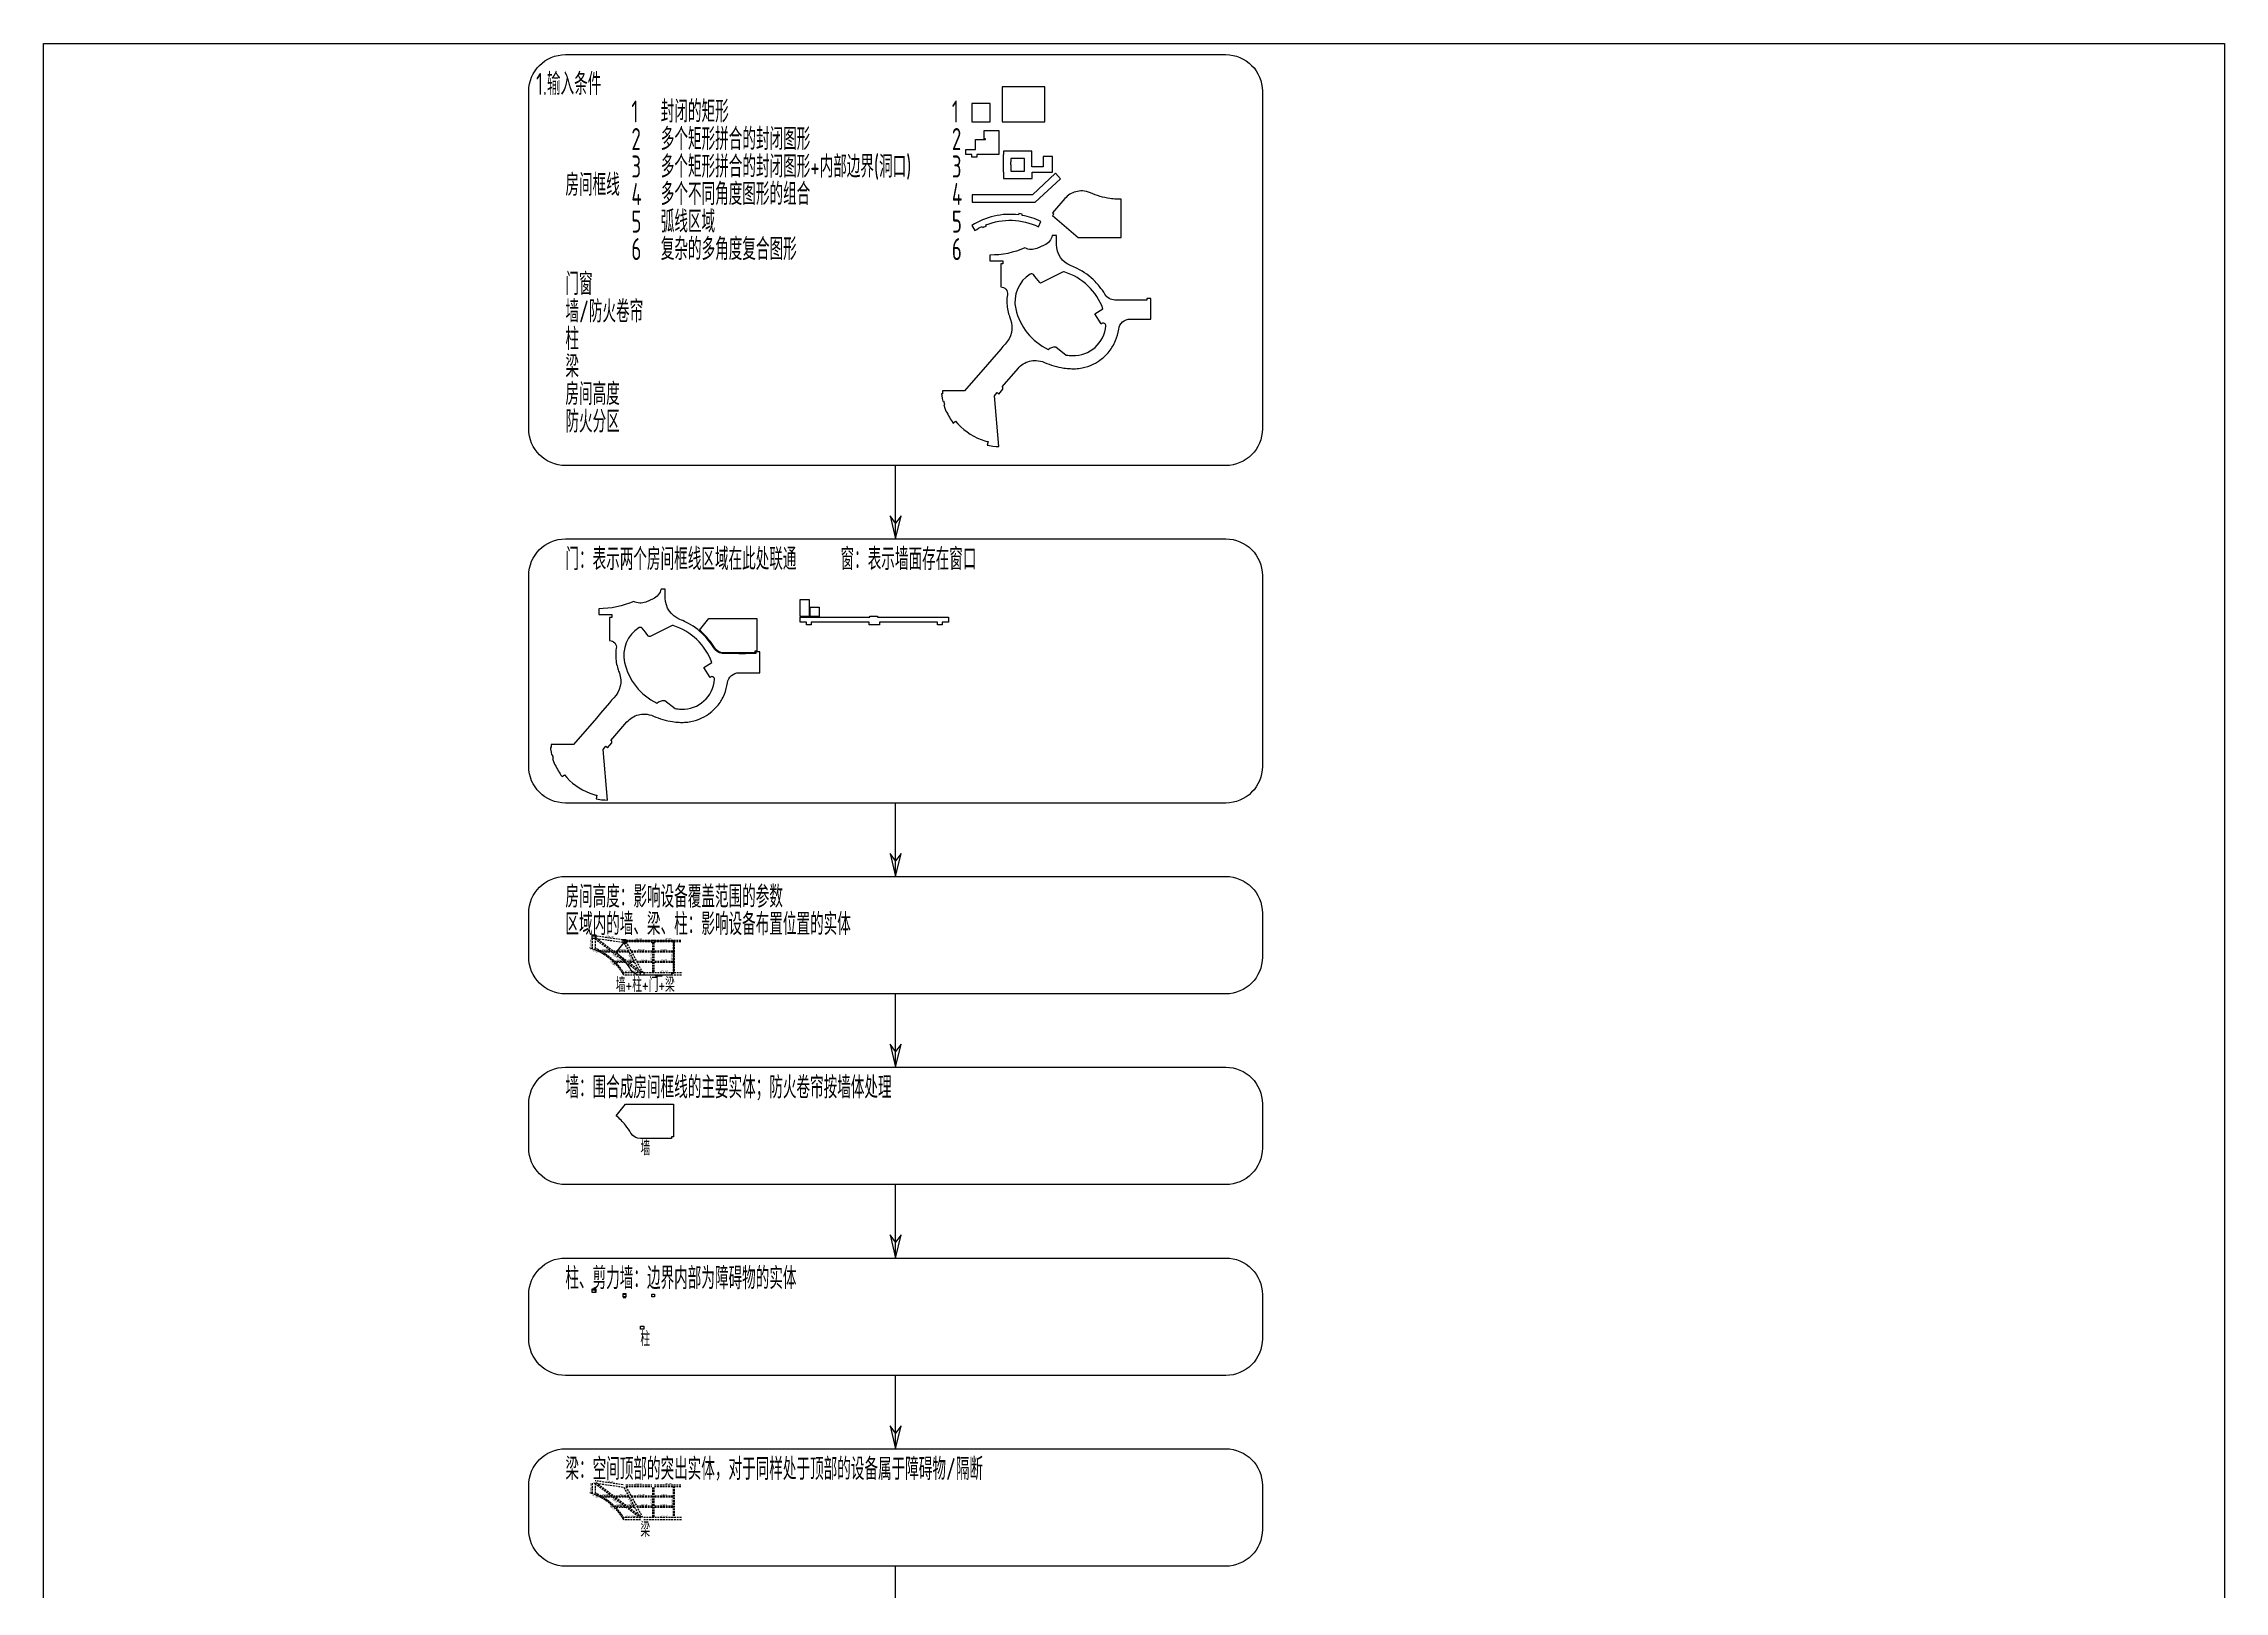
# Model space of a CAD drawing. Header units: millimetres. Extents: x 0 to 4164250, y 0 to 1261500.
# Drawn here: x 1289000 to 1883500, y 839638 to 1261500 of the extents above; entities that cross this region are included whole.
import ezdxf
from ezdxf.enums import TextEntityAlignment as Align

# ---------------------------------------------------------------- set-up
doc = ezdxf.new("R2010")
doc.units = ezdxf.units.MM
doc.header["$LTSCALE"] = 1000
doc.linetypes.add('__覆盖_S20-tplt_TEN25IN7$0$DASHED', pattern=[0.75, 0.5, -0.25])
for name, color, linetype in [('C-SHET-SHET', 144, 'Continuous'), ('E-UNIV-DIAG', 2, 'Continuous'), ('E-UNIV-NOTE', 6, 'Continuous'), ('S_BEAM', 4, '__覆盖_S20-tplt_TEN25IN7$0$DASHED'), ('S_BEAM_SECD', 142, '__覆盖_S20-tplt_TEN25IN7$0$DASHED'), ('S_BEAM_SECD_TEXT_HORZ', 9, 'Continuous'), ('S_BEAM_SECD_TEXT_VERT', 211, 'Continuous'), ('S_BEAM_TEXT_HORZ', 7, 'Continuous'), ('S_BEAM_TEXT_VERT', 41, 'Continuous'), ('房间框线', 30, 'Continuous'), ('柱子', 7, 'Continuous'), ('门窗框线', 114, 'Continuous')]:
    doc.layers.add(name, color=color, linetype=linetype)
doc.styles.add('__覆盖_S20-tplt_TEN25IN7$0$TH-STYLE1', font='Tssdeng.shx', dxfattribs={"width": 0.7, "bigfont": 'Tssdchn.shx'})
doc.styles.add('TH-STYLE3', font='tssdeng.shx', dxfattribs={"width": 0.65, "bigfont": 'tssdchn.shx'})

msp = doc.modelspace()

# ---------------------------------------------------------------- linework, layer by layer
at = {"layer": 'C-SHET-SHET'}
msp.add_lwpolyline([(1289000, 1261500), (1883500, 1261500), (1883500, 0), (1289000, 0)], close=True, dxfattribs=at)
at = {"layer": 'E-UNIV-DIAG', "color": 3}
for points in [[(1611250, 1146500), (1431250, 1146500, -0.414213562), (1421250, 1156500), (1421250, 1248500, -0.414213562), (1431250, 1258500), (1611250, 1258500, -0.414213562), (1621250, 1248500), (1621250, 1156500, -0.414213562)], [(1611250, 1054500), (1431250, 1054500, -0.414213562), (1421250, 1064500), (1421250, 1116500, -0.414213562), (1431250, 1126500), (1611250, 1126500, -0.414213562), (1621250, 1116500), (1621250, 1064500, -0.414213562)], [(1611250, 1002500), (1431250, 1002500, -0.414213562), (1421250, 1012500), (1421250, 1024500, -0.414213562), (1431250, 1034500), (1611250, 1034500, -0.414213562), (1621250, 1024500), (1621250, 1012500, -0.414213562)], [(1611250, 950500), (1431250, 950500, -0.414213562), (1421250, 960500), (1421250, 972500, -0.414213562), (1431250, 982500), (1611250, 982500, -0.414213562), (1621250, 972500), (1621250, 960500, -0.414213562)], [(1611250, 898500), (1431250, 898500, -0.414213562), (1421250, 908500), (1421250, 920500, -0.414213562), (1431250, 930500), (1611250, 930500, -0.414213562), (1621250, 920500), (1621250, 908500, -0.414213562)], [(1611250, 846500), (1431250, 846500, -0.414213562), (1421250, 856500), (1421250, 868500, -0.414213562), (1431250, 878500), (1611250, 878500, -0.414213562), (1621250, 868500), (1621250, 856500, -0.414213562)]]:
    msp.add_lwpolyline(points, format="xyb", close=True, dxfattribs=at)
at = {"layer": 'E-UNIV-DIAG'}
for points in [[(1521250, 1126500), (1521250, 1146500)], [(1521250, 1126500), (1522750, 1132776.24), (1521250, 1130776.24), (1519750, 1132776.24), (1521250, 1126500)], [(1521250, 1034500), (1521250, 1054500)], [(1521250, 1034500), (1522750, 1040776.24), (1521250, 1038776.24), (1519750, 1040776.24), (1521250, 1034500)], [(1521250, 982500), (1521250, 1002500)], [(1521250, 982500), (1522750, 988776.24), (1521250, 986776.24), (1519750, 988776.24), (1521250, 982500)], [(1521250, 930500), (1521250, 950500)], [(1521250, 930500), (1522750, 936776.24), (1521250, 934776.24), (1519750, 936776.24), (1521250, 930500)], [(1521250, 878500), (1521250, 898500)], [(1521250, 878500), (1522750, 884776.24), (1521250, 882776.24), (1519750, 884776.24), (1521250, 878500)], [(1521250, 826500), (1521250, 846500)]]:
    msp.add_lwpolyline(points, dxfattribs=at)
at = {"layer": 'S_BEAM'}
for p, q in [((1438550.12, 1017633.63), (1438550.12, 1014810.63)), ((1446950.19, 1016487.18), (1438925.25, 1017633.63)), ((1451700.18, 1008073.57), (1439080.92, 1017633.63)), ((1439350.13, 1017633.63), (1439350.12, 1014498.68)), ((1446950.19, 1017194.28), (1439400.12, 1018272.89)), ((1451953.38, 1008383.57), (1439400.12, 1017893.63)), ((1447399.71, 1017130.06), (1447750.19, 1017079.99)), ((1447750.19, 1017133.58, 0), (1454800.18, 1017133.58, 0)), ((1447750.19, 1016733.58, 0), (1454800.18, 1016733.58, 0)), ((1447750.19, 1016675.75), (1452260.44, 1008383.58)), ((1455500.18, 1017133.57, 0), (1462850.18, 1017133.57, 0)), ((1455500.18, 1016733.57, 0), (1462850.18, 1016733.57, 0)), ((1447198.91, 1016433.57), (1451700.18, 1008157.9)), ((1454950.18, 1016433.58, 0), (1454950.18, 1008233.57, 0)), ((1455350.18, 1016433.58, 0), (1455350.18, 1008233.57, 0)), ((1451700.18, 1008233.57), (1446800.68, 1008233.57)), ((1451700.18, 1007633.57), (1447163.46, 1007633.57)), ((1462850.18, 1008233.57), (1452600.18, 1008233.57)), ((1462850.18, 1007633.57), (1452600.18, 1007633.57)), ((1438550.12, 869133.63), (1438550.12, 866310.63)), ((1446950.19, 867987.18), (1438925.25, 869133.63)), ((1451700.18, 859573.57), (1439080.92, 869133.63)), ((1439350.13, 869133.63), (1439350.12, 865998.68)), ((1446950.19, 868694.28), (1439400.12, 869772.89)), ((1451953.38, 859883.57), (1439400.12, 869393.63)), ((1447750.19, 868633.58, 0), (1454800.18, 868633.58, 0)), ((1447750.19, 868233.58, 0), (1454800.18, 868233.58, 0)), ((1447750.19, 868175.75), (1452260.44, 859883.58)), ((1455500.18, 868633.57, 0), (1462850.18, 868633.57, 0)), ((1455500.18, 868233.57, 0), (1462850.18, 868233.57, 0)), ((1447198.91, 867933.57), (1451700.18, 859657.9)), ((1454950.18, 867933.58, 0), (1454950.18, 859733.57, 0)), ((1455350.18, 867933.58, 0), (1455350.18, 859733.57, 0)), ((1451700.18, 859733.57), (1446800.68, 859733.57)), ((1451700.18, 859133.57), (1447163.46, 859133.57)), ((1462850.18, 859733.57), (1452600.18, 859733.57)), ((1462850.18, 859133.57), (1452600.18, 859133.57))]:
    msp.add_line(p, q, dxfattribs=at)
at = {"layer": 'S_BEAM_SECD'}
for p, q in [((1460600.18, 1016733.57), (1460600.18, 1008233.57)), ((1460900.18, 1016733.57), (1460900.18, 1008233.57)), ((1443700.97, 1014133.58), (1440156.9, 1014133.58)), ((1444096.97, 1013833.58), (1440744.49, 1013833.58)), ((1447396.97, 1011333.58), (1444223.43, 1011333.58)), ((1448449.91, 1014133.58), (1444363.38, 1014133.58)), ((1447792.97, 1011033.58), (1444534.54, 1011033.58)), ((1448613.08, 1013833.58), (1444759.38, 1013833.58)), ((1449972.88, 1011333.58), (1448092.02, 1011333.58)), ((1450136.05, 1011033.58), (1448455.37, 1011033.58)), ((1454950.18, 1014133.58), (1449132.92, 1014133.58)), ((1454950.18, 1013833.58), (1449296.1, 1013833.58)), ((1454950.18, 1011333.58), (1450655.89, 1011333.58)), ((1454950.18, 1011033.58), (1450819.06, 1011033.58)), ((1460600.18, 1014133.58), (1455350.18, 1014133.58)), ((1460600.18, 1013833.58), (1455350.18, 1013833.58)), ((1460600.18, 1011333.58), (1455350.18, 1011333.58)), ((1460600.18, 1011033.58), (1455350.18, 1011033.58)), ((1460600.18, 868233.57), (1460600.18, 859733.57)), ((1460900.18, 868233.57), (1460900.18, 859733.57)), ((1443700.97, 865633.58), (1440156.9, 865633.58)), ((1444096.97, 865333.58), (1440744.49, 865333.58)), ((1447396.97, 862833.58), (1444223.43, 862833.58)), ((1448449.91, 865633.58), (1444363.38, 865633.58)), ((1447792.97, 862533.58), (1444534.54, 862533.58)), ((1448613.08, 865333.58), (1444759.38, 865333.58)), ((1449972.88, 862833.58), (1448092.02, 862833.58)), ((1450136.05, 862533.58), (1448455.37, 862533.58)), ((1454950.18, 865633.58), (1449132.92, 865633.58)), ((1454950.18, 865333.58), (1449296.1, 865333.58)), ((1454950.18, 862833.58), (1450655.89, 862833.58)), ((1454950.18, 862533.58), (1450819.06, 862533.58)), ((1460600.18, 865633.58), (1455350.18, 865633.58)), ((1460600.18, 865333.58), (1455350.18, 865333.58)), ((1460600.18, 862833.58), (1455350.18, 862833.58)), ((1460600.18, 862533.58), (1455350.18, 862533.58))]:
    msp.add_line(p, q, dxfattribs=at)
for centre, radius, start, end in [((1432976.28, 999362.8), 16421.99, 30.2411046, 72.6074502), ((1432992.01, 999374.81), 16806.01, 61.42392409, 67.76549417), ((1432992.01, 999374.81), 16706.01, 31.60574383, 59.93805764), ((1432976.28, 850862.8), 16421.99, 30.2411046, 72.6074502), ((1432992.01, 850874.81), 16806.01, 61.42392409, 67.76549417), ((1432992.01, 850874.81), 16706.01, 31.60574383, 59.93805764)]:
    msp.add_arc(centre, radius, start, end, dxfattribs=at)
at = {"layer": '房间框线'}
for points in [[(1561954.41, 1249759.03), (1550354.41, 1249759.03), (1550354.41, 1240209.03), (1561954.41, 1240209.03)], [(1542060.97, 1240209.03), (1547060.97, 1240209.03), (1547060.97, 1245209.03), (1542060.97, 1245209.03)], [(1558503.56, 1224694.49), (1558503.56, 1226494.49), (1564003.56, 1226494.49), (1564003.56, 1230694.49), (1561503.56, 1230694.49), (1561503.56, 1227894.49), (1558403.56, 1227894.49), (1558403.56, 1232194.49), (1550703.56, 1232194.49), (1550703.56, 1231244.49), (1550603.56, 1231244.49), (1550603.56, 1226444.49), (1550703.56, 1226444.49), (1550703.56, 1224694.49)], [(1564884.43, 1226150.37), (1558559.02, 1220245.4), (1542100.05, 1220245.4), (1542100.05, 1218245.4), (1559347.47, 1218245.4), (1566249.22, 1224688.41)], [(1556403.56, 1226694.49), (1556403.56, 1230194.49), (1552703.56, 1230194.49), (1552703.56, 1229244.49), (1552603.56, 1229244.49), (1552603.56, 1228444.49), (1552703.56, 1228444.49), (1552703.56, 1226694.49)], [(1497740.41, 1105342.92), (1495240.42, 1105342.92), (1495240.42, 1109992.92), (1497740.41, 1109992.92)], [(1500440.42, 1105342.92), (1497940.41, 1105342.92), (1497940.41, 1107892.92), (1500440.42, 1107892.92)], [(1495240.41, 1105142.92), (1514240.42, 1105142.92), (1514240.42, 1105442.92), (1516340.42, 1105442.92), (1516340.41, 1105142.92), (1535640.59, 1105142.92), (1535640.59, 1103842.92), (1533940.41, 1103842.92), (1533940.41, 1103042.92), (1532640.41, 1103042.92), (1532640.41, 1103842.92), (1516840.41, 1103842.92), (1516840.41, 1103042.92), (1514040.41, 1103042.92), (1514040.41, 1103842.92), (1498240.41, 1103842.92), (1498240.41, 1103042.92), (1496940.41, 1103042.92), (1496940.41, 1103842.92), (1495240.41, 1103842.92)]]:
    msp.add_lwpolyline(points, close=True, dxfattribs=at)
msp.add_lwpolyline([(1549362.55, 1237863.32), (1549362.55, 1231313.32), (1543362.55, 1231313.32), (1543362.55, 1230513.32), (1542062.55, 1230513.32), (1542062.55, 1231313.32), (1540362.55, 1231313.32), (1540362.55, 1232613.31), (1543062.55, 1232613.31), (1543062.55, 1235363.31), (1545762.55, 1235363.31), (1545762.55, 1235563.32), (1545362.59, 1235563.31), (1545362.59, 1237863.32), (1549362.55, 1237863.33)], dxfattribs=at)
for points in [[(1564037.04, 1215349.3), (1564377.73, 1215055.3), (1564052.78, 1214678.75), (1571014.4, 1208671.26), (1582727.21, 1208671.26), (1582727.21, 1219086.26, -0.021143232), (1581493, 1219107.44, -0.020165528), (1579701.95, 1219286.71, -0.070822888), (1574393.14, 1220821.89, 0.097129433), (1572198.52, 1221334.02, 0.072777057), (1570409.34, 1221136.96, 0.15346618), (1567410.85, 1219258.95)], [(1534021.37, 1166820.61), (1534021.38, 1166070.66), (1533784.59, 1166070.66), (1533830.37, 1165633.6), (1533962.12, 1164751.83), (1534107.76, 1164050.31), (1534301.55, 1164096.29), (1534561.79, 1163099.65), (1534369.7, 1163043.65), (1534651.37, 1162170.43), (1534982.59, 1161326.55), (1534986.5, 1161317.35), (1535078.54, 1161356.45, 0.060061963), (1536960.94, 1158093.44), (1537624.99, 1158624.98), (1538258.92, 1157858.88, 0.126743345), (1545596.43, 1153190.3), (1546157.05, 1153047.65), (1546162.54, 1153046.37), (1546170.78, 1153081.83), (1546463, 1153013.96), (1546239.42, 1152051.33), (1546843.6, 1151928.93), (1547725.96, 1151801.21), (1548634.87, 1151722.75), (1549391.83, 1151699.17), (1548179.76, 1165486.78), (1548936.91, 1166364.18), (1549391.16, 1165972.19), (1550521.52, 1167282.07), (1550521.52, 1167752.49), (1550299.94, 1167943.69), (1554653.74, 1172988.97, -0.152021144), (1557781.5, 1174937.31, -0.072967074), (1559570.68, 1175134.37, -0.095966598), (1561868.26, 1174602.88, 0.034470114), (1564440.39, 1173664.67, 0.033817269), (1567116.19, 1173085.27, 0.022939562), (1568907.24, 1172906, 0.026827212), (1570320.86, 1172893.25, 0.036888367), (1572108.26, 1173105.82, 0.063254514), (1575108.9, 1174095.06, 0.055680586), (1577433.98, 1175539.97, 0.040683964), (1578926.43, 1176926.47, 0.036628578), (1580040.87, 1178339.98, 0.014108749), (1580426.79, 1178947.13, 0.03662859), (1581233.56, 1180556.2, 0.063674577), (1582070.4, 1183647.68, -0.373636224), (1585241.77, 1186420.61), (1590871.52, 1186420.61), (1590871.52, 1192070.61), (1589771.52, 1192070.61), (1589771.52, 1191620.61), (1581068.5, 1191620.61, -0.263529203), (1578323.31, 1193175.46, 0.034531757), (1576849.01, 1195288.69, 0.024331231), (1575652.9, 1196633.79, 0.081947128), (1570756.32, 1200217.3, 0.024331231), (1569112.46, 1200950.61, -0.307417986), (1565121.52, 1206742.33), (1565121.52, 1209220.61), (1563963.54, 1209220.61, -0.246120268), (1561792, 1206541.75), (1559792, 1205679.7, -0.232535743), (1556517.88, 1205843.5, -0.108464558), (1546971.52, 1203870.61), (1546971.52, 1202270.61), (1550521.52, 1202270.61), (1550521.52, 1201470.61), (1549921.52, 1201470.61), (1549921.52, 1195170.61, -0.471872406), (1551748.96, 1193063.59, 0.086633803), (1551770.28, 1189191.2, 0.033564408), (1552204.83, 1187456.46, 0.008192837), (1552601.85, 1186293.32, -0.290445672), (1551102.28, 1179587.96, 0.036712269), (1549926.31, 1178225.22), (1547496.93, 1175410), (1546320.95, 1174047.25), (1540084.75, 1166820.61)], [(1564953.63, 1178830.11), (1567771.78, 1176628.33, 0.025809068), (1569458.28, 1176485.03, 0.405015708), (1578550.2, 1184614, 0.630813976), (1577479.42, 1185222.65, -0.025087001), (1577312.45, 1185118.31), (1575616.71, 1187832.06), (1577789.04, 1189189.49, 0.234123038), (1567256.41, 1199271, 0.196520459), (1566766.26, 1199229.46, -0.000160731), (1560974.6, 1196270.62, -0.358308857), (1560540.22, 1196366, -0.000187057), (1558827.68, 1198544.63, 0.381789356), (1557974.98, 1198695.89, 0.320902462), (1554011.62, 1189213.48, 0.227112064), (1562825.81, 1178128.84, -0.193706044)], [(1427379.39, 1070437.98), (1427379.4, 1069688.03), (1427142.61, 1069688.03), (1427188.39, 1069250.97), (1427320.13, 1068369.21), (1427465.78, 1067667.68), (1427659.57, 1067713.67), (1427919.81, 1066717.02), (1427727.72, 1066661.02), (1428009.39, 1065787.8), (1428340.61, 1064943.92), (1428344.52, 1064934.72), (1428436.56, 1064973.82, 0.060061963), (1430318.96, 1061710.81), (1430983.01, 1062242.35), (1431616.94, 1061476.25, 0.126743345), (1438954.45, 1056807.68), (1439515.07, 1056665.02), (1439520.56, 1056663.75), (1439528.8, 1056699.21), (1439821.02, 1056631.33), (1439597.44, 1055668.7), (1440201.62, 1055546.3), (1441083.97, 1055418.58), (1441992.89, 1055340.12), (1442749.85, 1055316.54), (1441537.78, 1069104.15), (1442294.93, 1069981.55), (1442749.18, 1069589.56), (1443879.53, 1070899.44), (1443879.53, 1071369.86), (1443657.96, 1071561.07), (1448011.76, 1076606.34, -0.152021144), (1451139.52, 1078554.69, -0.072967074), (1452928.7, 1078751.74, -0.095966598), (1455226.28, 1078220.25, 0.034470114), (1457798.4, 1077282.04, 0.033817269), (1460474.2, 1076702.64, 0.022939562), (1462265.25, 1076523.37, 0.026827212), (1463678.87, 1076510.62, 0.036888367), (1465466.28, 1076723.19, 0.063254514), (1468466.92, 1077712.43, 0.055680586), (1470792, 1079157.34, 0.040683964), (1472284.45, 1080543.84, 0.036628578), (1473398.89, 1081957.35, 0.014108749), (1473784.81, 1082564.5, 0.03662859), (1474591.58, 1084173.57, 0.063674577), (1475428.42, 1087265.05, -0.373636224), (1478599.79, 1090037.98), (1484229.53, 1090037.98), (1484229.53, 1095687.98), (1483129.53, 1095687.98), (1483129.53, 1095237.98), (1474426.51, 1095237.98, -0.263529203), (1471681.33, 1096792.84, 0.034531757), (1470207.03, 1098906.06, 0.024331231), (1469010.91, 1100251.16, 0.081947128), (1464114.33, 1103834.68, 0.024331231), (1462470.48, 1104567.98, -0.307417986), (1458479.53, 1110359.7), (1458479.53, 1112837.98), (1457321.56, 1112837.98, -0.246120268), (1455150.02, 1110159.12), (1453150.02, 1109297.07, -0.232535743), (1449875.9, 1109460.87, -0.108464558), (1440329.53, 1107487.98), (1440329.53, 1105887.98), (1443879.53, 1105887.98), (1443879.53, 1105087.98), (1443279.53, 1105087.98), (1443279.53, 1098787.98, -0.471872406), (1445106.97, 1096680.96, 0.086633803), (1445128.3, 1092808.57, 0.033564408), (1445562.85, 1091073.83, 0.008192837), (1445959.86, 1089910.7, -0.290445672), (1444460.3, 1083205.33, 0.036712269), (1443284.32, 1081842.59), (1440854.94, 1079027.37), (1439678.97, 1077664.62), (1433442.77, 1070437.98)], [(1458311.65, 1082447.48), (1461129.8, 1080245.7, 0.025809068), (1462816.3, 1080102.4, 0.405015708), (1471908.22, 1088231.37, 0.630813976), (1470837.44, 1088840.02, -0.025087001), (1470670.47, 1088735.68), (1468974.73, 1091449.44), (1471147.05, 1092806.86, 0.234123038), (1460614.42, 1102888.37, 0.196520459), (1460124.28, 1102846.83, -0.000160731), (1454332.62, 1099888, -0.358308857), (1453898.24, 1099983.37, -0.000187057), (1452185.69, 1102162, 0.381789356), (1451333, 1102313.26, 0.320902462), (1447369.64, 1092830.85, 0.227112064), (1456183.82, 1081746.21, -0.193706044)], [(1470376.82, 1104787.98), (1483429.53, 1104787.98), (1483429.53, 1095887.98), (1482929.53, 1095887.98), (1482929.53, 1095437.98), (1474426.33, 1095437.98, -0.263559575), (1471853.42, 1096895.96, 0.034911741), (1470356.66, 1099039.12, 0.023703058), (1469160.54, 1100384.22, 0.024950908), (1467797.02, 1101646.02)], [(1447647.46, 1016933.58), (1460700.18, 1016933.58), (1460700.18, 1008033.58), (1460200.18, 1008033.58), (1460200.18, 1007583.58), (1451696.98, 1007583.58, -0.263559575), (1449124.07, 1009041.56, 0.034911741), (1447627.31, 1011184.72, 0.023703058), (1446431.19, 1012529.82, 0.024950908), (1445067.67, 1013791.62)], [(1447647.46, 972433.58), (1460700.18, 972433.58), (1460700.18, 963533.58), (1460200.18, 963533.58), (1460200.18, 963083.58), (1451696.98, 963083.58, -0.263559575), (1449124.07, 964541.56, 0.034911741), (1447627.31, 966684.72, 0.023703058), (1446431.19, 968029.82, 0.024950908), (1445067.67, 969291.62)]]:
    msp.add_lwpolyline(points, format="xyb", close=True, dxfattribs=at)
msp.add_lwpolyline([(1544939.69, 1211695.35), (1545084.73, 1211386.43), (1545995.94, 1211798.6), (1545856.92, 1212094.71, -0.211933231), (1560183.78, 1211587.99), (1560884.1, 1213026.58, 0.070172183), (1555763.03, 1214683.53), (1555803.35, 1215022.58), (1554812.02, 1215154.74), (1554773.39, 1214829.92, 0.175101834), (1542010.25, 1211898.02), (1542877.01, 1210553.13, -0.033395632), (1544939.69, 1211695.35, 0.033395632)], format="xyb", dxfattribs=at)
at = {"layer": '柱子'}
for points in [[(1438500.12, 1018633.64), (1439500.18, 1018633.64), (1439500.18, 1017633.64), (1438500.12, 1017633.64)], [(1438500.12, 1018333.64), (1439400.12, 1018333.64), (1439400.12, 1017633.64), (1438500.12, 1017633.64)], [(1438500.12, 1018333.64), (1439400.12, 1018333.64), (1439400.12, 1017633.64), (1438500.12, 1017633.64)], [(1447750.19, 1017133.58), (1446950.19, 1017133.58), (1446950.19, 1017283.58), (1447750.19, 1017283.58), (1447750.19, 1017133.58)], [(1446950.19, 1017133.58), (1447750.19, 1017133.58), (1447750.19, 1016433.58), (1446950.19, 1016433.58)], [(1454800.18, 1017133.6), (1455500.18, 1017133.6), (1455500.18, 1016433.6), (1454800.18, 1016433.6)], [(1447750.19, 1016433.58), (1446950.19, 1016433.58), (1446950.19, 1016283.58), (1447750.19, 1016283.58), (1447750.19, 1016433.58)], [(1451700.18, 1008383.58), (1452600.18, 1008383.58), (1452600.18, 1007583.58), (1451700.18, 1007583.58)], [(1438500.12, 922133.64), (1439500.18, 922133.64), (1439500.18, 921133.64), (1438500.12, 921133.64)], [(1438500.12, 921833.64), (1439400.12, 921833.64), (1439400.12, 921133.64), (1438500.12, 921133.64)], [(1438500.12, 921833.64), (1439400.12, 921833.64), (1439400.12, 921133.64), (1438500.12, 921133.64)], [(1447750.19, 920633.58), (1446950.19, 920633.58), (1446950.19, 920783.58), (1447750.19, 920783.58), (1447750.19, 920633.58)], [(1446950.19, 920633.58), (1447750.19, 920633.58), (1447750.19, 919933.58), (1446950.19, 919933.58)], [(1447750.19, 919933.58), (1446950.19, 919933.58), (1446950.19, 919783.58), (1447750.19, 919783.58), (1447750.19, 919933.58)], [(1454800.18, 920633.6), (1455500.18, 920633.6), (1455500.18, 919933.6), (1454800.18, 919933.6)], [(1451700.18, 911883.58), (1452600.18, 911883.58), (1452600.18, 911083.58), (1451700.18, 911083.58)]]:
    msp.add_lwpolyline(points, close=True, dxfattribs=at)
at = {"layer": '门窗框线'}
for points in [[(1497940.41, 1106492.92), (1497740.41, 1106492.92), (1497740.41, 1105442.92), (1497940.41, 1105442.92)], [(1498840.41, 1105342.92), (1500140.41, 1105342.92), (1500140.41, 1105142.92), (1498840.41, 1105142.92)], [(1480349.41, 1095437.98), (1478549.41, 1095437.98), (1478549.41, 1095237.98), (1480349.41, 1095237.98)], [(1457620.06, 1007583.58), (1455820.06, 1007583.58), (1455820.06, 1007383.58), (1457620.06, 1007383.58)]]:
    msp.add_lwpolyline(points, close=True, dxfattribs=at)

# ---------------------------------------------------------------- texts
at = {"layer": 'E-UNIV-NOTE', "style": 'TH-STYLE3', "width": 0.65}
for s, p in [('1.输入条件', (1423250, 1250500)), ('1', (1449250, 1243000)), ('封闭的矩形', (1457250, 1243000)), ('1', (1536605.87, 1243000)), ('2', (1449250, 1235500)), ('多个矩形拼合的封闭图形', (1457250, 1235500)), ('2', (1536605.87, 1235500)), ('3', (1449250, 1228000)), ('多个矩形拼合的封闭图形+内部边界(洞口)', (1457250, 1228000)), ('3', (1536605.87, 1228000)), ('房间框线', (1431250, 1223000)), ('4', (1449250, 1220500)), ('多个不同角度图形的组合', (1457250, 1220500)), ('4', (1536605.87, 1220500)), ('5', (1449250, 1213000)), ('弧线区域', (1457250, 1213000)), ('5', (1536605.87, 1213000)), ('6', (1449250, 1205500)), ('复杂的多角度复合图形', (1457250, 1205500)), ('6', (1536605.87, 1205500)), ('门窗', (1431250, 1196000)), ('墙/防火卷帘', (1431250, 1188500)), ('柱', (1431250, 1181000)), ('梁', (1431250, 1173500)), ('房间高度', (1431250, 1166000)), ('防火分区', (1431250, 1158500)), ('门：表示两个房间框线区域在此处联通', (1431250, 1121000)), ('窗：表示墙面存在窗口', (1506250, 1121000)), ('房间高度：影响设备覆盖范围的参数', (1431250, 1029000)), ('区域内的墙、梁、柱：影响设备布置位置的实体', (1431250, 1021500)), ('墙：围合成房间框线的主要实体；防火卷帘按墙体处理', (1431250, 977000)), ('柱、剪力墙：边界内部为障碍物的实体', (1431250, 925000)), ('梁：空间顶部的突出实体，对于同样处于顶部的设备属于障碍物/隔断', (1431250, 873000))]:
    msp.add_text(s, height=6000, dxfattribs=at).set_placement(p, align=Align.MIDDLE_LEFT)
at = {"layer": 'E-UNIV-NOTE', "style": 'TH-STYLE3', "width": 0.7}
for s, p in [('墙+柱+门+梁', (1453022.36, 1005177.81)), ('墙', (1453022.36, 960677.81)), ('柱', (1453022.36, 908677.81)), ('梁', (1453022.36, 856677.81))]:
    msp.add_text(s, height=4000, dxfattribs=at).set_placement(p, align=Align.MIDDLE)
at = {"layer": 'S_BEAM_SECD_TEXT_HORZ', "style": '__覆盖_S20-tplt_TEN25IN7$0$TH-STYLE1', "width": 0.7}
for p in [(1441231.99, 1014133.58), (1445192.18, 1011333.58), (1445815.88, 1014133.58), (1448182.9, 1011333.58), (1451069.2, 1014133.58), (1451877.43, 1011333.58), (1457189.1, 1014133.58), (1457189.1, 1011333.58), (1441231.99, 865633.58), (1445192.18, 862833.58), (1445815.88, 865633.58), (1448182.9, 862833.58), (1451069.2, 865633.58), (1451877.43, 862833.58), (1457189.1, 865633.58), (1457189.1, 862833.58)]:
    msp.add_text('300×600', height=450, rotation=0.00002354, dxfattribs=at).set_placement(p, align=Align.BOTTOM_LEFT)
at = {"layer": 'S_BEAM_SECD_TEXT_VERT', "style": '__覆盖_S20-tplt_TEN25IN7$0$TH-STYLE1', "width": 0.7}
for s, rotation, p in [('400×700', 154.1938547, (1440334.67, 1014045.94, 0)), ('300×700', 136.05591126, (1445018.7, 1010533.45, 0)), ('300×700', 90.00002354, (1460600.18, 1011595.44)), ('400×700', 154.1938547, (1440334.67, 865545.94, 0)), ('300×700', 136.05591126, (1445018.7, 862033.45, 0)), ('300×700', 90.00002354, (1460600.18, 863095.44))]:
    msp.add_text(s, height=450, rotation=rotation, dxfattribs=at).set_placement(p, align=Align.BOTTOM_LEFT)
at = {"layer": 'S_BEAM_TEXT_HORZ', "style": '__覆盖_S20-tplt_TEN25IN7$0$TH-STYLE1', "width": 0.7}
for s, rotation, p in [('700×1200', 351.69120863, (1442413.63, 1017842.38)), ('400×700', 359.821533, (1450283.32, 1017133.58, 0)), ('400×700', 359.821533, (1458333.32, 1017133.57, 0)), ('600×700/1000', 359.821533, (1447488.6, 1008233.57)), ('600×1000', 359.821533, (1457200.99, 1008233.57)), ('700×1200', 351.69120863, (1442413.63, 869342.38)), ('400×700', 359.821533, (1450283.32, 868633.58, 0)), ('400×700', 359.821533, (1458333.32, 868633.57, 0)), ('600×700/1000', 359.821533, (1447488.6, 859733.57)), ('600×1000', 359.821533, (1457200.99, 859733.57))]:
    msp.add_text(s, height=450, rotation=rotation, dxfattribs=at).set_placement(p, align=Align.BOTTOM_LEFT)
at = {"layer": 'S_BEAM_TEXT_VERT', "style": '__覆盖_S20-tplt_TEN25IN7$0$TH-STYLE1', "width": 0.7}
for s, rotation, p in [('800×800/1000', 90.00002354, (1438550.96, 1014597.89)), ('400×700', 143.76514806, (1445839.04, 1012513.83)), ('600×700', 118.07018643, (1449659.6, 1011909.55)), ('400×700', 90.00002354, (1454950.18, 1011678.77, 0)), ('800×800/1000', 90.00002354, (1438550.96, 866097.89)), ('400×700', 143.76514806, (1445839.04, 864013.83)), ('600×700', 118.07018643, (1449659.6, 863409.55)), ('400×700', 90.00002354, (1454950.18, 863178.77, 0))]:
    msp.add_text(s, height=450, rotation=rotation, dxfattribs=at).set_placement(p, align=Align.BOTTOM_LEFT)

doc.saveas('drawing.dxf')
